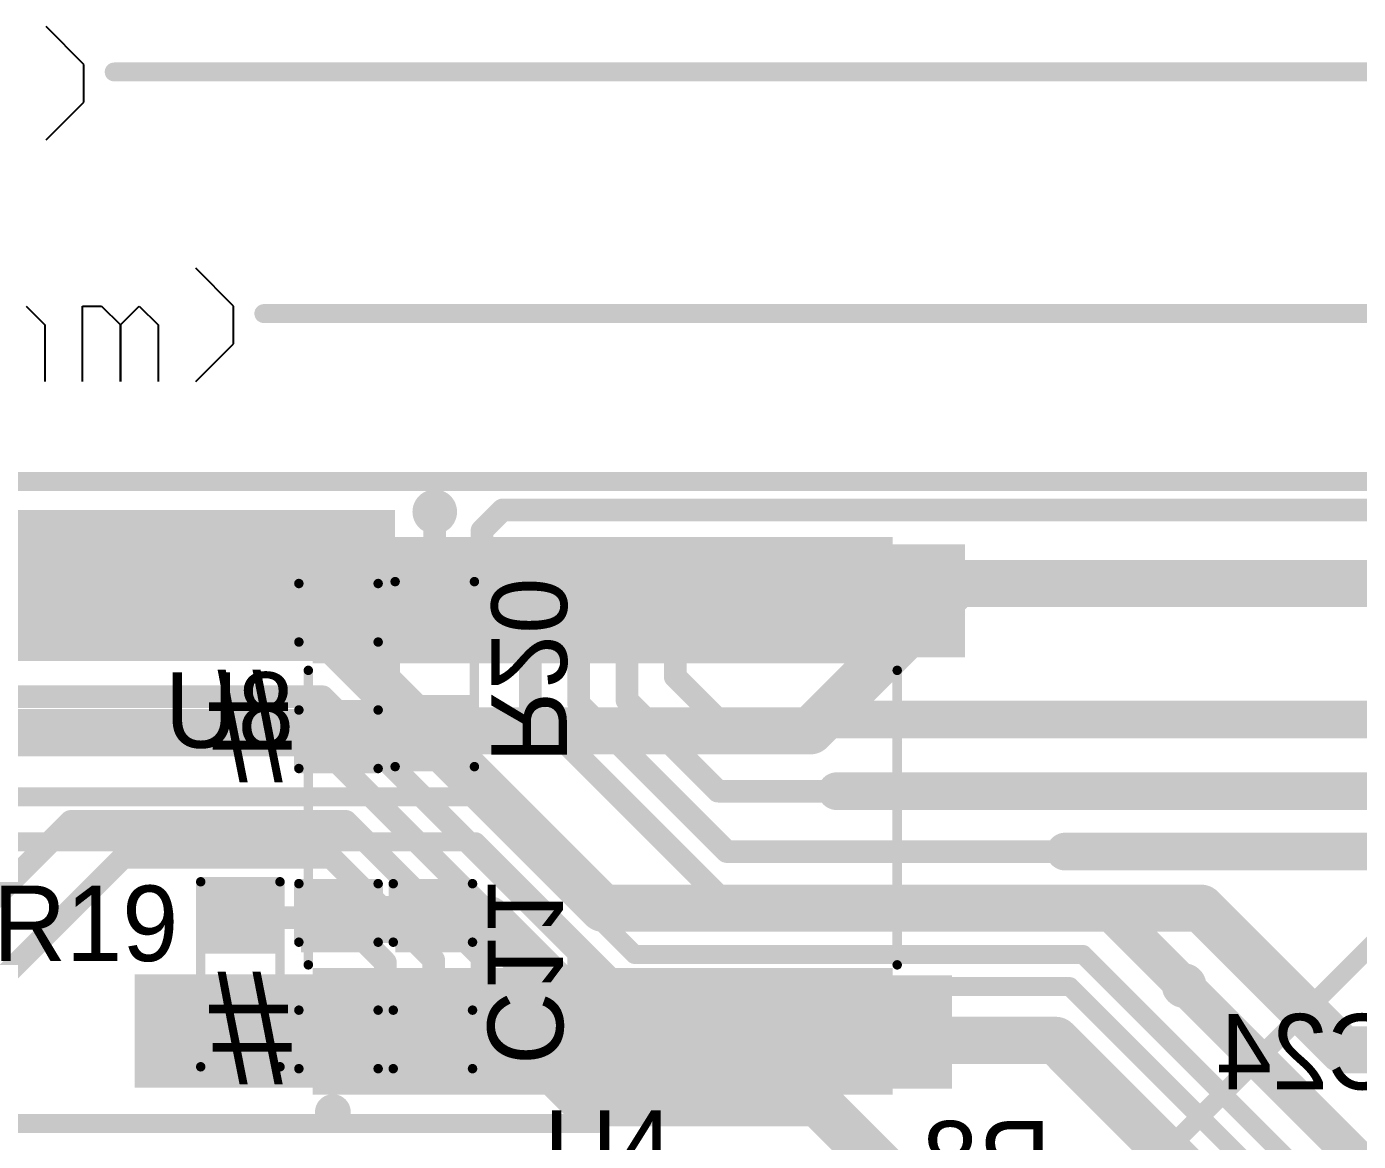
# Model space of a CAD drawing. Header units: millimetres. Extents: x 0.84 to 3.53, y 1.94 to 3.84.
# Drawn here: x 2.327 to 3.032, y 3.253 to 3.844 of the extents above; entities that cross this region are included whole.
import ezdxf

# ---------------------------------------------------------------- set-up
doc = ezdxf.new("R2010")
doc.units = ezdxf.units.MM
doc.header["$MEASUREMENT"] = 0
for name, color, linetype in [('BottomLayer', 5, 'Continuous'), ('BottomOverlay', 54, 'Continuous'), ('BottomPaste', 16, 'Continuous'), ('BottomSolder', 6, 'Continuous'), ('Mechanical1', 6, 'Continuous'), ('Mechanical2', 216, 'Continuous'), ('MultiLayer', 9, 'Continuous'), ('TopLayer', 1, 'Continuous'), ('TopOverlay', 2, 'Continuous'), ('TopPaste', 8, 'Continuous'), ('TopSolder', 216, 'Continuous'), ('ViaHoleLayer', 16, 'Continuous')]:
    doc.layers.add(name, color=color, linetype=linetype)

# ---------------------------------------------------------------- blocks, each defined once
blk = doc.blocks.new('24_TSSOP_32')
at = {"layer": 'TopLayer'}
for points in [[(-0.1437, 0.13189), (-0.08465, 0.13189), (-0.1437, 0.14961), (-0.08465, 0.14961)], [(0.08465, 0.13189), (0.1437, 0.13189), (0.08465, 0.14961), (0.1437, 0.14961)], [(-0.1437, 0.1063), (-0.08465, 0.1063), (-0.1437, 0.12402), (-0.08465, 0.12402)], [(0.08465, 0.1063), (0.1437, 0.1063), (0.08465, 0.12402), (0.1437, 0.12402)], [(-0.1437, 0.08071), (-0.08465, 0.08071), (-0.1437, 0.09843), (-0.08465, 0.09843)], [(0.08465, 0.08071), (0.1437, 0.08071), (0.08465, 0.09843), (0.1437, 0.09843)], [(-0.1437, 0.05512), (-0.08465, 0.05512), (-0.1437, 0.07283), (-0.08465, 0.07283)], [(0.08465, 0.05512), (0.1437, 0.05512), (0.08465, 0.07283), (0.1437, 0.07283)], [(-0.1437, 0.02953), (-0.08465, 0.02953), (-0.1437, 0.04724), (-0.08465, 0.04724)], [(0.08465, 0.02953), (0.1437, 0.02953), (0.08465, 0.04724), (0.1437, 0.04724)], [(-0.1437, 0.00394), (-0.08465, 0.00394), (-0.1437, 0.02165), (-0.08465, 0.02165)], [(0.08465, 0.00394), (0.1437, 0.00394), (0.08465, 0.02165), (0.1437, 0.02165)], [(-0.1437, -0.02165), (-0.08465, -0.02165), (-0.1437, -0.00394), (-0.08465, -0.00394)], [(0.08465, -0.02165), (0.1437, -0.02165), (0.08465, -0.00394), (0.1437, -0.00394)], [(-0.1437, -0.04724), (-0.08465, -0.04724), (-0.1437, -0.02953), (-0.08465, -0.02953)], [(0.08465, -0.04724), (0.1437, -0.04724), (0.08465, -0.02953), (0.1437, -0.02953)], [(-0.1437, -0.07283), (-0.08465, -0.07283), (-0.1437, -0.05512), (-0.08465, -0.05512)], [(0.08465, -0.07283), (0.1437, -0.07283), (0.08465, -0.05512), (0.1437, -0.05512)], [(-0.1437, -0.09843), (-0.08465, -0.09843), (-0.1437, -0.08071), (-0.08465, -0.08071)], [(0.08465, -0.09843), (0.1437, -0.09843), (0.08465, -0.08071), (0.1437, -0.08071)], [(-0.1437, -0.12402), (-0.08465, -0.12402), (-0.1437, -0.1063), (-0.08465, -0.1063)], [(0.08465, -0.12402), (0.1437, -0.12402), (0.08465, -0.1063), (0.1437, -0.1063)], [(-0.1437, -0.14961), (-0.08465, -0.14961), (-0.1437, -0.13189), (-0.08465, -0.13189)], [(0.08465, -0.14961), (0.1437, -0.14961), (0.08465, -0.13189), (0.1437, -0.13189)]]:
    blk.add_solid(points, dxfattribs=at)
at = {"layer": 'TopOverlay', "const_width": 0.005}
for points in [[(-0.079, 0.156), (0.077, 0.156)], [(-0.079, -0.156), (0.077, -0.156)]]:
    blk.add_lwpolyline(points, dxfattribs=at)
at = {"layer": 'TopOverlay'}
for points, const_width in [([(-0.08025, 0.156, 1), (-0.07775, 0.156, 1)], 0.0025), ([(0.07575, 0.156, 1), (0.07825, 0.156, 1)], 0.0025), ([(-0.15253, 0.143, 1), (-0.16147, 0.143, 1)], 0.01), ([(-0.16397, 0.143, 1), (-0.15897, 0.143, 1)], 0.005), ([(-0.15503, 0.143, 1), (-0.15003, 0.143, 1)], 0.005), ([(-0.08025, -0.156, 1), (-0.07775, -0.156, 1)], 0.0025), ([(0.07575, -0.156, 1), (0.07825, -0.156, 1)], 0.0025)]:
    blk.add_lwpolyline(points, format="xyb", close=True, dxfattribs=dict(at, const_width=const_width))
at = {"layer": 'TopPaste'}
for points in [[(-0.1437, 0.13189), (-0.08465, 0.13189), (-0.1437, 0.14961), (-0.08465, 0.14961)], [(0.08465, 0.13189), (0.1437, 0.13189), (0.08465, 0.14961), (0.1437, 0.14961)], [(-0.1437, 0.1063), (-0.08465, 0.1063), (-0.1437, 0.12402), (-0.08465, 0.12402)], [(0.08465, 0.1063), (0.1437, 0.1063), (0.08465, 0.12402), (0.1437, 0.12402)], [(-0.1437, 0.08071), (-0.08465, 0.08071), (-0.1437, 0.09843), (-0.08465, 0.09843)], [(0.08465, 0.08071), (0.1437, 0.08071), (0.08465, 0.09843), (0.1437, 0.09843)], [(-0.1437, 0.05512), (-0.08465, 0.05512), (-0.1437, 0.07283), (-0.08465, 0.07283)], [(0.08465, 0.05512), (0.1437, 0.05512), (0.08465, 0.07283), (0.1437, 0.07283)], [(-0.1437, 0.02953), (-0.08465, 0.02953), (-0.1437, 0.04724), (-0.08465, 0.04724)], [(0.08465, 0.02953), (0.1437, 0.02953), (0.08465, 0.04724), (0.1437, 0.04724)], [(-0.1437, 0.00394), (-0.08465, 0.00394), (-0.1437, 0.02165), (-0.08465, 0.02165)], [(0.08465, 0.00394), (0.1437, 0.00394), (0.08465, 0.02165), (0.1437, 0.02165)], [(-0.1437, -0.02165), (-0.08465, -0.02165), (-0.1437, -0.00394), (-0.08465, -0.00394)], [(0.08465, -0.02165), (0.1437, -0.02165), (0.08465, -0.00394), (0.1437, -0.00394)], [(-0.1437, -0.04724), (-0.08465, -0.04724), (-0.1437, -0.02953), (-0.08465, -0.02953)], [(0.08465, -0.04724), (0.1437, -0.04724), (0.08465, -0.02953), (0.1437, -0.02953)], [(-0.1437, -0.07283), (-0.08465, -0.07283), (-0.1437, -0.05512), (-0.08465, -0.05512)], [(0.08465, -0.07283), (0.1437, -0.07283), (0.08465, -0.05512), (0.1437, -0.05512)], [(-0.1437, -0.09843), (-0.08465, -0.09843), (-0.1437, -0.08071), (-0.08465, -0.08071)], [(0.08465, -0.09843), (0.1437, -0.09843), (0.08465, -0.08071), (0.1437, -0.08071)], [(-0.1437, -0.12402), (-0.08465, -0.12402), (-0.1437, -0.1063), (-0.08465, -0.1063)], [(0.08465, -0.12402), (0.1437, -0.12402), (0.08465, -0.1063), (0.1437, -0.1063)], [(-0.1437, -0.14961), (-0.08465, -0.14961), (-0.1437, -0.13189), (-0.08465, -0.13189)], [(0.08465, -0.14961), (0.1437, -0.14961), (0.08465, -0.13189), (0.1437, -0.13189)]]:
    blk.add_solid(points, dxfattribs=at)
at = {"layer": 'TopSolder'}
for points in [[(-0.1477, 0.12789), (-0.08065, 0.12789), (-0.1477, 0.15361), (-0.08065, 0.15361)], [(0.08065, 0.12789), (0.1477, 0.12789), (0.08065, 0.15361), (0.1477, 0.15361)], [(-0.1477, 0.1023), (-0.08065, 0.1023), (-0.1477, 0.12802), (-0.08065, 0.12802)], [(0.08065, 0.1023), (0.1477, 0.1023), (0.08065, 0.12802), (0.1477, 0.12802)], [(-0.1477, 0.07671), (-0.08065, 0.07671), (-0.1477, 0.10243), (-0.08065, 0.10243)], [(0.08065, 0.07671), (0.1477, 0.07671), (0.08065, 0.10243), (0.1477, 0.10243)], [(-0.1477, 0.05112), (-0.08065, 0.05112), (-0.1477, 0.07683), (-0.08065, 0.07683)], [(0.08065, 0.05112), (0.1477, 0.05112), (0.08065, 0.07683), (0.1477, 0.07683)], [(-0.1477, 0.02553), (-0.08065, 0.02553), (-0.1477, 0.05124), (-0.08065, 0.05124)], [(0.08065, 0.02553), (0.1477, 0.02553), (0.08065, 0.05124), (0.1477, 0.05124)], [(-0.1477, -0.00006), (-0.08065, -0.00006), (-0.1477, 0.02565), (-0.08065, 0.02565)], [(0.08065, -0.00006), (0.1477, -0.00006), (0.08065, 0.02565), (0.1477, 0.02565)], [(-0.1477, -0.02565), (-0.08065, -0.02565), (-0.1477, 0.00006), (-0.08065, 0.00006)], [(0.08065, -0.02565), (0.1477, -0.02565), (0.08065, 0.00006), (0.1477, 0.00006)], [(-0.1477, -0.05124), (-0.08065, -0.05124), (-0.1477, -0.02553), (-0.08065, -0.02553)], [(0.08065, -0.05124), (0.1477, -0.05124), (0.08065, -0.02553), (0.1477, -0.02553)], [(-0.1477, -0.07683), (-0.08065, -0.07683), (-0.1477, -0.05112), (-0.08065, -0.05112)], [(0.08065, -0.07683), (0.1477, -0.07683), (0.08065, -0.05112), (0.1477, -0.05112)], [(-0.1477, -0.10243), (-0.08065, -0.10243), (-0.1477, -0.07671), (-0.08065, -0.07671)], [(0.08065, -0.10243), (0.1477, -0.10243), (0.08065, -0.07671), (0.1477, -0.07671)], [(-0.1477, -0.12802), (-0.08065, -0.12802), (-0.1477, -0.1023), (-0.08065, -0.1023)], [(0.08065, -0.12802), (0.1477, -0.12802), (0.08065, -0.1023), (0.1477, -0.1023)], [(-0.1477, -0.15361), (-0.08065, -0.15361), (-0.1477, -0.12789), (-0.08065, -0.12789)], [(0.08065, -0.15361), (0.1477, -0.15361), (0.08065, -0.12789), (0.1477, -0.12789)]]:
    blk.add_solid(points, dxfattribs=at)
blk = doc.blocks.new('R__0603_B_40')
at = {"layer": 'BottomLayer'}
for points in [[(-0.015, -0.0175), (-0.015, 0.0175), (-0.045, -0.0175), (-0.045, 0.0175)], [(0.045, -0.0175), (0.045, 0.0175), (0.015, -0.0175), (0.015, 0.0175)]]:
    blk.add_solid(points, dxfattribs=at)
at = {"layer": 'BottomOverlay', "const_width": 0.005}
for points in [[(0.049, 0.021), (-0.049, 0.021)], [(-0.049, -0.021), (-0.049, 0.021)], [(0.049, -0.021), (0.049, 0.021)], [(0.049, -0.021), (-0.049, -0.021)]]:
    blk.add_lwpolyline(points, dxfattribs=at)
at = {"layer": 'BottomOverlay', "const_width": 0.0025}
for points in [[(-0.05025, 0.021, 1), (-0.04775, 0.021, 1)], [(-0.05025, 0.021, 1), (-0.04775, 0.021, 1)], [(0.04775, 0.021, 1), (0.05025, 0.021, 1)], [(0.04775, 0.021, 1), (0.05025, 0.021, 1)], [(-0.05025, -0.021, 1), (-0.04775, -0.021, 1)], [(-0.05025, -0.021, 1), (-0.04775, -0.021, 1)], [(0.04775, -0.021, 1), (0.05025, -0.021, 1)], [(0.04775, -0.021, 1), (0.05025, -0.021, 1)]]:
    blk.add_lwpolyline(points, format="xyb", close=True, dxfattribs=at)
at = {"layer": 'BottomPaste'}
for points in [[(-0.015, -0.0175), (-0.015, 0.0175), (-0.045, -0.0175), (-0.045, 0.0175)], [(0.045, -0.0175), (0.045, 0.0175), (0.015, -0.0175), (0.015, 0.0175)]]:
    blk.add_solid(points, dxfattribs=at)
at = {"layer": 'BottomSolder'}
for points in [[(-0.011, -0.0215), (-0.011, 0.0215), (-0.049, -0.0215), (-0.049, 0.0215)], [(0.049, -0.0215), (0.049, 0.0215), (0.011, -0.0215), (0.011, 0.0215)]]:
    blk.add_solid(points, dxfattribs=at)
blk = doc.blocks.new('R__0603_41')
at = {"layer": 'TopLayer'}
for points in [[(-0.045, 0.0175), (-0.045, -0.0175), (-0.015, 0.0175), (-0.015, -0.0175)], [(0.015, 0.0175), (0.015, -0.0175), (0.045, 0.0175), (0.045, -0.0175)]]:
    blk.add_solid(points, dxfattribs=at)
at = {"layer": 'TopOverlay', "const_width": 0.005}
for points in [[(-0.049, 0.021), (0.049, 0.021)], [(-0.049, 0.021), (-0.049, -0.021)], [(0.049, 0.021), (0.049, -0.021)], [(-0.049, -0.021), (0.049, -0.021)]]:
    blk.add_lwpolyline(points, dxfattribs=at)
at = {"layer": 'TopOverlay', "const_width": 0.0025}
for points in [[(-0.05025, 0.021, 1), (-0.04775, 0.021, 1)], [(-0.05025, 0.021, 1), (-0.04775, 0.021, 1)], [(0.04775, 0.021, 1), (0.05025, 0.021, 1)], [(0.04775, 0.021, 1), (0.05025, 0.021, 1)], [(-0.05025, -0.021, 1), (-0.04775, -0.021, 1)], [(-0.05025, -0.021, 1), (-0.04775, -0.021, 1)], [(0.04775, -0.021, 1), (0.05025, -0.021, 1)], [(0.04775, -0.021, 1), (0.05025, -0.021, 1)]]:
    blk.add_lwpolyline(points, format="xyb", close=True, dxfattribs=at)
at = {"layer": 'TopPaste'}
for points in [[(-0.045, 0.0175), (-0.045, -0.0175), (-0.015, 0.0175), (-0.015, -0.0175)], [(0.015, 0.0175), (0.015, -0.0175), (0.045, 0.0175), (0.045, -0.0175)]]:
    blk.add_solid(points, dxfattribs=at)
at = {"layer": 'TopSolder'}
for points in [[(-0.049, 0.0215), (-0.049, -0.0215), (-0.011, 0.0215), (-0.011, -0.0215)], [(0.011, 0.0215), (0.011, -0.0215), (0.049, 0.0215), (0.049, -0.0215)]]:
    blk.add_solid(points, dxfattribs=at)
blk = doc.blocks.new('C__0603_B_82')
at = {"layer": 'BottomLayer'}
for points in [[(-0.015, -0.0175), (-0.015, 0.0175), (-0.045, -0.0175), (-0.045, 0.0175)], [(0.045, -0.0175), (0.045, 0.0175), (0.015, -0.0175), (0.015, 0.0175)]]:
    blk.add_solid(points, dxfattribs=at)
at = {"layer": 'BottomOverlay', "const_width": 0.005}
for points in [[(-0.018, 0.021), (-0.049, 0.021)], [(-0.049, -0.021), (-0.049, 0.021)], [(0.049, 0.021), (0.018, 0.021)], [(0.049, -0.021), (0.049, 0.021)], [(-0.018, -0.021), (-0.049, -0.021)], [(0.049, -0.021), (0.018, -0.021)]]:
    blk.add_lwpolyline(points, dxfattribs=at)
at = {"layer": 'BottomOverlay', "const_width": 0.0025}
for points in [[(-0.05025, 0.021, 1), (-0.04775, 0.021, 1)], [(-0.05025, 0.021, 1), (-0.04775, 0.021, 1)], [(-0.01925, 0.021, 1), (-0.01675, 0.021, 1)], [(0.01675, 0.021, 1), (0.01925, 0.021, 1)], [(0.04775, 0.021, 1), (0.05025, 0.021, 1)], [(0.04775, 0.021, 1), (0.05025, 0.021, 1)], [(-0.05025, -0.021, 1), (-0.04775, -0.021, 1)], [(-0.05025, -0.021, 1), (-0.04775, -0.021, 1)], [(-0.01925, -0.021, 1), (-0.01675, -0.021, 1)], [(0.01675, -0.021, 1), (0.01925, -0.021, 1)], [(0.04775, -0.021, 1), (0.05025, -0.021, 1)], [(0.04775, -0.021, 1), (0.05025, -0.021, 1)]]:
    blk.add_lwpolyline(points, format="xyb", close=True, dxfattribs=at)
at = {"layer": 'BottomPaste'}
for points in [[(-0.015, -0.0175), (-0.015, 0.0175), (-0.045, -0.0175), (-0.045, 0.0175)], [(0.045, -0.0175), (0.045, 0.0175), (0.015, -0.0175), (0.015, 0.0175)]]:
    blk.add_solid(points, dxfattribs=at)
at = {"layer": 'BottomSolder'}
for points in [[(-0.01264, -0.01986), (-0.01264, 0.01986), (-0.04736, -0.01986), (-0.04736, 0.01986)], [(0.04736, -0.01986), (0.04736, 0.01986), (0.01264, -0.01986), (0.01264, 0.01986)]]:
    blk.add_solid(points, dxfattribs=at)
blk = doc.blocks.new('C__0603_B_83')
at = {"layer": 'BottomLayer'}
for points in [[(-0.015, -0.0175), (-0.015, 0.0175), (-0.045, -0.0175), (-0.045, 0.0175)], [(0.045, -0.0175), (0.045, 0.0175), (0.015, -0.0175), (0.015, 0.0175)]]:
    blk.add_solid(points, dxfattribs=at)
at = {"layer": 'BottomOverlay', "const_width": 0.005}
for points in [[(-0.049, 0.021), (-0.018, 0.021)], [(-0.049, 0.021), (-0.049, -0.021)], [(0.018, 0.021), (0.049, 0.021)], [(0.049, 0.021), (0.049, -0.021)], [(-0.049, -0.021), (-0.018, -0.021)], [(0.018, -0.021), (0.049, -0.021)]]:
    blk.add_lwpolyline(points, dxfattribs=at)
at = {"layer": 'BottomOverlay', "const_width": 0.0025}
for points in [[(-0.05025, 0.021, 1), (-0.04775, 0.021, 1)], [(-0.05025, 0.021, 1), (-0.04775, 0.021, 1)], [(-0.01925, 0.021, 1), (-0.01675, 0.021, 1)], [(0.01675, 0.021, 1), (0.01925, 0.021, 1)], [(0.04775, 0.021, 1), (0.05025, 0.021, 1)], [(0.04775, 0.021, 1), (0.05025, 0.021, 1)], [(-0.05025, -0.021, 1), (-0.04775, -0.021, 1)], [(-0.05025, -0.021, 1), (-0.04775, -0.021, 1)], [(-0.01925, -0.021, 1), (-0.01675, -0.021, 1)], [(0.01675, -0.021, 1), (0.01925, -0.021, 1)], [(0.04775, -0.021, 1), (0.05025, -0.021, 1)], [(0.04775, -0.021, 1), (0.05025, -0.021, 1)]]:
    blk.add_lwpolyline(points, format="xyb", close=True, dxfattribs=at)
at = {"layer": 'BottomPaste'}
for points in [[(-0.015, -0.0175), (-0.015, 0.0175), (-0.045, -0.0175), (-0.045, 0.0175)], [(0.045, -0.0175), (0.045, 0.0175), (0.015, -0.0175), (0.015, 0.0175)]]:
    blk.add_solid(points, dxfattribs=at)
at = {"layer": 'BottomSolder'}
for points in [[(-0.01264, -0.01986), (-0.01264, 0.01986), (-0.04736, -0.01986), (-0.04736, 0.01986)], [(0.04736, -0.01986), (0.04736, 0.01986), (0.01264, -0.01986), (0.01264, 0.01986)]]:
    blk.add_solid(points, dxfattribs=at)
blk = doc.blocks.new('C__0603_B_84')
at = {"layer": 'BottomLayer'}
for points in [[(-0.015, -0.0175), (-0.015, 0.0175), (-0.045, -0.0175), (-0.045, 0.0175)], [(0.045, -0.0175), (0.045, 0.0175), (0.015, -0.0175), (0.015, 0.0175)]]:
    blk.add_solid(points, dxfattribs=at)
at = {"layer": 'BottomOverlay', "const_width": 0.005}
for points in [[(-0.049, 0.021), (-0.018, 0.021)], [(-0.049, 0.021), (-0.049, -0.021)], [(0.018, 0.021), (0.049, 0.021)], [(0.049, 0.021), (0.049, -0.021)], [(-0.049, -0.021), (-0.018, -0.021)], [(0.018, -0.021), (0.049, -0.021)]]:
    blk.add_lwpolyline(points, dxfattribs=at)
at = {"layer": 'BottomOverlay', "const_width": 0.0025}
for points in [[(-0.05025, 0.021, 1), (-0.04775, 0.021, 1)], [(-0.05025, 0.021, 1), (-0.04775, 0.021, 1)], [(-0.01925, 0.021, 1), (-0.01675, 0.021, 1)], [(0.01675, 0.021, 1), (0.01925, 0.021, 1)], [(0.04775, 0.021, 1), (0.05025, 0.021, 1)], [(0.04775, 0.021, 1), (0.05025, 0.021, 1)], [(-0.05025, -0.021, 1), (-0.04775, -0.021, 1)], [(-0.05025, -0.021, 1), (-0.04775, -0.021, 1)], [(-0.01925, -0.021, 1), (-0.01675, -0.021, 1)], [(0.01675, -0.021, 1), (0.01925, -0.021, 1)], [(0.04775, -0.021, 1), (0.05025, -0.021, 1)], [(0.04775, -0.021, 1), (0.05025, -0.021, 1)]]:
    blk.add_lwpolyline(points, format="xyb", close=True, dxfattribs=at)
at = {"layer": 'BottomPaste'}
for points in [[(-0.015, -0.0175), (-0.015, 0.0175), (-0.045, -0.0175), (-0.045, 0.0175)], [(0.045, -0.0175), (0.045, 0.0175), (0.015, -0.0175), (0.015, 0.0175)]]:
    blk.add_solid(points, dxfattribs=at)
at = {"layer": 'BottomSolder'}
for points in [[(-0.01264, -0.01986), (-0.01264, 0.01986), (-0.04736, -0.01986), (-0.04736, 0.01986)], [(0.04736, -0.01986), (0.04736, 0.01986), (0.01264, -0.01986), (0.01264, 0.01986)]]:
    blk.add_solid(points, dxfattribs=at)

msp = doc.modelspace()

# ---------------------------------------------------------------- linework, layer by layer
at = {"layer": 'BottomLayer'}
for points, const_width in [([(2.53709, 3.587, 1), (2.54891, 3.587, 1)], 0.01181), ([(2.54, 3.587, 1), (2.546, 3.587, 1)], 0.006), ([(2.81375, 3.549, 1), (2.82625, 3.549, 1)], 0.0125), ([(2.81375, 3.549, 1), (2.82625, 3.549, 1)], 0.0125), ([(2.80475, 3.54, 1), (2.81725, 3.54, 1)], 0.0125), ([(2.80475, 3.54, 1), (2.81725, 3.54, 1)], 0.0125), ([(2.80509, 3.54, 1), (2.81691, 3.54, 1)], 0.01181), ([(2.43775, 3.53, 1), (2.45025, 3.53, 1)], 0.0125), ([(2.48575, 3.53, 1), (2.49825, 3.53, 1)], 0.0125), ([(2.43809, 3.53, 1), (2.44991, 3.53, 1)], 0.01181), ([(2.54, 3.531, 1), (2.546, 3.531, 1)], 0.006), ([(2.54, 3.531, 1), (2.546, 3.531, 1)], 0.006), ([(2.54, 3.53, 1), (2.546, 3.53, 1)], 0.006), ([(2.54, 3.53, 1), (2.546, 3.53, 1)], 0.006), ([(2.541, 3.529, 1), (2.547, 3.529, 1)], 0.006), ([(2.48575, 3.47, 1), (2.49825, 3.47, 1)], 0.0125), ([(2.48575, 3.47, 1), (2.49825, 3.47, 1)], 0.0125), ([(2.53575, 3.47, 1), (2.54825, 3.47, 1)], 0.0125), ([(2.53575, 3.47, 1), (2.54825, 3.47, 1)], 0.0125), ([(2.53675, 3.471, 1), (2.54925, 3.471, 1)], 0.0125), ([(2.53675, 3.471, 1), (2.54925, 3.471, 1)], 0.0125), ([(2.73575, 3.471, 1), (2.74825, 3.471, 1)], 0.0125), ([(2.73575, 3.471, 1), (2.74825, 3.471, 1)], 0.0125), ([(2.56285, 3.436, 1), (2.56785, 3.436, 1)], 0.005), ([(2.56285, 3.436, 1), (2.56785, 3.436, 1)], 0.005), ([(2.56231, 3.41219, 1), (2.56731, 3.41219, 1)], 0.005), ([(2.56231, 3.41219, 1), (2.56731, 3.41219, 1)], 0.005), ([(2.65275, 3.377, 1), (2.66525, 3.377, 1)], 0.0125), ([(2.65309, 3.377, 1), (2.66491, 3.377, 1)], 0.01181), ([(2.94275, 3.377, 1), (2.95525, 3.377, 1)], 0.0125), ([(2.94275, 3.377, 1), (2.95525, 3.377, 1)], 0.0125), ([(2.48575, 3.371, 1), (2.49825, 3.371, 1)], 0.0125), ([(2.53575, 3.371, 1), (2.54825, 3.371, 1)], 0.0125), ([(2.53575, 3.371, 1), (2.54825, 3.371, 1)], 0.0125), ([(2.5651, 3.371, 1), (2.5776, 3.371, 1)], 0.0125), ([(2.5651, 3.371, 1), (2.5776, 3.371, 1)], 0.0125), ([(2.64635, 3.3525, 1), (2.65135, 3.3525, 1)], 0.005), ([(2.64635, 3.3525, 1), (2.65135, 3.3525, 1)], 0.005), ([(2.884, 3.3525, 1), (2.889, 3.3525, 1)], 0.005), ([(2.884, 3.3525, 1), (2.889, 3.3525, 1)], 0.005), ([(2.93409, 3.336, 1), (2.94591, 3.336, 1)], 0.01181), ([(2.935, 3.336, 1), (2.945, 3.336, 1)], 0.01), ([(2.639, 3.3355, 1), (2.644, 3.3355, 1)], 0.005), ([(2.639, 3.3355, 1), (2.644, 3.3355, 1)], 0.005), ([(2.87696, 3.3355, 1), (2.88196, 3.3355, 1)], 0.005), ([(2.87696, 3.3355, 1), (2.88196, 3.3355, 1)], 0.005), ([(2.39175, 3.311, 1), (2.40425, 3.311, 1)], 0.0125), ([(2.48575, 3.311, 1), (2.49825, 3.311, 1)], 0.0125), ([(2.48575, 3.311, 1), (2.49825, 3.311, 1)], 0.0125), ([(2.53575, 3.311, 1), (2.54825, 3.311, 1)], 0.0125), ([(2.53575, 3.311, 1), (2.54825, 3.311, 1)], 0.0125), ([(2.57985, 3.311, 1), (2.59235, 3.311, 1)], 0.0125), ([(2.57985, 3.311, 1), (2.59235, 3.311, 1)], 0.0125), ([(2.39209, 3.311, 1), (2.40391, 3.311, 1)], 0.01181), ([(2.6291, 3.307, 1), (2.6416, 3.307, 1)], 0.0125), ([(2.6291, 3.307, 1), (2.6416, 3.307, 1)], 0.0125), ([(2.79775, 3.307, 1), (2.81025, 3.307, 1)], 0.0125), ([(2.79775, 3.307, 1), (2.81025, 3.307, 1)], 0.0125), ([(2.79809, 3.307, 1), (2.80991, 3.307, 1)], 0.01181), ([(2.86575, 3.307, 1), (2.87825, 3.307, 1)], 0.0125), ([(2.86575, 3.307, 1), (2.87825, 3.307, 1)], 0.0125), ([(3.01775, 3.302, 1), (3.03025, 3.302, 1)], 0.0125), ([(3.01775, 3.302, 1), (3.03025, 3.302, 1)], 0.0125), ([(2.61685, 3.274, 1), (2.62935, 3.274, 1)], 0.0125), ([(2.61685, 3.274, 1), (2.62935, 3.274, 1)], 0.0125), ([(2.73975, 3.274, 1), (2.75225, 3.274, 1)], 0.0125), ([(2.73975, 3.274, 1), (2.75225, 3.274, 1)], 0.0125)]:
    msp.add_lwpolyline(points, format="xyb", close=True, dxfattribs=dict(at, const_width=const_width))
for points, const_width in [([(2.543, 3.531), (2.543, 3.587)], 0.012), ([(2.811, 3.54), (2.82, 3.549)], 0.025), ([(2.82, 3.549), (3.249, 3.549)], 0.025), ([(2.742, 3.471), (2.811, 3.54)], 0.025), ([(2.444, 3.53), (2.492, 3.53)], 0.025), ([(2.543, 3.53), (2.543, 3.531)], 0.012), ([(2.543, 3.53), (2.544, 3.529)], 0.012), ([(2.009, 3.47), (2.492, 3.47)], 0.025), ([(2.492, 3.47), (2.542, 3.47)], 0.025), ([(2.542, 3.47), (2.543, 3.471)], 0.025), ([(2.543, 3.471), (2.742, 3.471)], 0.025), ([(2.199, 3.436), (2.56535, 3.436)], 0.01), ([(2.56535, 3.436), (2.64885, 3.3525)], 0.01), ([(2.134, 3.41219), (2.56481, 3.41219)], 0.01), ([(2.56481, 3.41219), (2.6415, 3.3355)], 0.01), ([(2.659, 3.377), (2.949, 3.377)], 0.025), ([(2.949, 3.377), (3.024, 3.302)], 0.025), ([(2.492, 3.371), (2.542, 3.371)], 0.025), ([(2.542, 3.371), (2.57135, 3.371)], 0.025), ([(2.57135, 3.371), (2.63535, 3.307)], 0.025), ([(2.64885, 3.3525), (2.8865, 3.3525)], 0.01), ([(2.8865, 3.3525), (3.075, 3.164)], 0.01), ([(2.94, 3.336), (3.143, 3.133)], 0.02), ([(2.6415, 3.3355), (2.87946, 3.3355)], 0.01), ([(2.87946, 3.3355), (3.058, 3.15696)], 0.01), ([(2.398, 3.311), (2.492, 3.311)], 0.025), ([(2.492, 3.311), (2.542, 3.311)], 0.025), ([(2.542, 3.311), (2.5861, 3.311)], 0.025), ([(2.5861, 3.311), (2.6231, 3.274)], 0.025), ([(2.63535, 3.307), (2.804, 3.307)], 0.025), ([(2.804, 3.307), (2.872, 3.307)], 0.025), ([(2.872, 3.307), (2.957, 3.222)], 0.025), ([(3.024, 3.302), (3.084, 3.302)], 0.025), ([(2.6231, 3.274), (2.746, 3.274)], 0.025), ([(2.746, 3.274), (2.79151, 3.22849)], 0.025)]:
    msp.add_lwpolyline(points, dxfattribs=dict(at, const_width=const_width))
at = {"layer": 'BottomSolder', "const_width": 0.00991}
for points in [[(2.53805, 3.587, 1), (2.54795, 3.587, 1)], [(2.80605, 3.54, 1), (2.81595, 3.54, 1)], [(2.43905, 3.53, 1), (2.44895, 3.53, 1)], [(2.65405, 3.377, 1), (2.66395, 3.377, 1)], [(2.93505, 3.336, 1), (2.94495, 3.336, 1)], [(2.39305, 3.311, 1), (2.40295, 3.311, 1)], [(2.79905, 3.307, 1), (2.80895, 3.307, 1)]]:
    msp.add_lwpolyline(points, format="xyb", close=True, dxfattribs=at)
at = {"layer": 'Mechanical1'}
for p, q in [((2.35714, 3.824), (2.33715, 3.84399)), ((2.35714, 3.804), (2.35714, 3.824)), ((2.33715, 3.78401), (2.35714, 3.804)), ((2.43641, 3.696), (2.41642, 3.71599)), ((2.32645, 3.696), (2.33644, 3.686)), ((2.35644, 3.65601), (2.35644, 3.696)), ((2.35644, 3.696), (2.36644, 3.696)), ((2.36644, 3.696), (2.37643, 3.686)), ((2.37643, 3.686), (2.38643, 3.696)), ((2.38643, 3.696), (2.39643, 3.686)), ((2.43641, 3.676), (2.43641, 3.696)), ((2.33644, 3.686), (2.33644, 3.65601)), ((2.37643, 3.686), (2.37643, 3.65601)), ((2.37643, 3.65601), (2.37643, 3.686)), ((2.39643, 3.686), (2.39643, 3.65601)), ((2.41642, 3.65601), (2.43641, 3.676))]:
    msp.add_line(p, q, dxfattribs=at)
at = {"layer": 'Mechanical1', "const_width": 0.01}
for points in [[(2.37314, 3.82), (3.364, 3.82)], [(2.45241, 3.692), (3.364, 3.692)]]:
    msp.add_lwpolyline(points, dxfattribs=at)
at = {"layer": 'Mechanical1', "const_width": 0.005}
for points in [[(2.37064, 3.82, 1), (2.37564, 3.82, 1)], [(2.44991, 3.692, 1), (2.45491, 3.692, 1)]]:
    msp.add_lwpolyline(points, format="xyb", close=True, dxfattribs=at)
at = {"layer": 'Mechanical2', "const_width": 0.01}
msp.add_lwpolyline([(1.001, 3.603), (3.364, 3.603)], dxfattribs=at)
at = {"layer": 'MultiLayer', "const_width": 0.01181}
for points in [[(2.53709, 3.587, 1), (2.54891, 3.587, 1)], [(2.80509, 3.54, 1), (2.81691, 3.54, 1)], [(2.43809, 3.53, 1), (2.44991, 3.53, 1)], [(2.65309, 3.377, 1), (2.66491, 3.377, 1)], [(2.93409, 3.336, 1), (2.94591, 3.336, 1)], [(2.39209, 3.311, 1), (2.40391, 3.311, 1)], [(2.79809, 3.307, 1), (2.80991, 3.307, 1)]]:
    msp.add_lwpolyline(points, format="xyb", close=True, dxfattribs=at)
at = {"layer": 'TopLayer'}
for points, const_width in [([(2.53709, 3.587, 1), (2.54891, 3.587, 1)], 0.01181), ([(2.54, 3.587, 1), (2.546, 3.587, 1)], 0.006), ([(2.576, 3.588, 1), (2.582, 3.588, 1)], 0.006), ([(2.576, 3.588, 1), (2.582, 3.588, 1)], 0.006), ([(2.56502, 3.57702, 1), (2.57102, 3.57702, 1)], 0.006), ([(2.56502, 3.57702, 1), (2.57102, 3.57702, 1)], 0.006), ([(2.485, 3.54017, 1), (2.4975, 3.54017, 1)], 0.0125), ([(2.80509, 3.54, 1), (2.81691, 3.54, 1)], 0.01181), ([(2.54, 3.542, 1), (2.546, 3.542, 1)], 0.006), ([(2.56502, 3.54017, 1), (2.57102, 3.54017, 1)], 0.006), ([(2.59061, 3.54017, 1), (2.59661, 3.54017, 1)], 0.006), ([(2.6162, 3.54017, 1), (2.6222, 3.54017, 1)], 0.006), ([(2.6418, 3.54017, 1), (2.6478, 3.54017, 1)], 0.006), ([(2.66739, 3.54017, 1), (2.67339, 3.54017, 1)], 0.006), ([(2.43809, 3.53, 1), (2.44991, 3.53, 1)], 0.01181), ([(2.485, 3.51775, 1), (2.4975, 3.51775, 1)], 0.0125), ([(2.485, 3.51775, 1), (2.4975, 3.51775, 1)], 0.0125), ([(2.66739, 3.49961, 1), (2.67339, 3.49961, 1)], 0.006), ([(2.66739, 3.49961, 1), (2.67339, 3.49961, 1)], 0.006), ([(2.48061, 3.489, 1), (2.48661, 3.489, 1)], 0.006), ([(2.48061, 3.489, 1), (2.48661, 3.489, 1)], 0.006), ([(2.6418, 3.4872, 1), (2.6478, 3.4872, 1)], 0.006), ([(2.6418, 3.4872, 1), (2.6478, 3.4872, 1)], 0.006), ([(2.59061, 3.48339, 1), (2.59661, 3.48339, 1)], 0.006), ([(2.59061, 3.48339, 1), (2.59661, 3.48339, 1)], 0.006), ([(2.6162, 3.48554, 1), (2.6222, 3.48554, 1)], 0.006), ([(2.6162, 3.48554, 1), (2.6222, 3.48554, 1)], 0.006), ([(2.744, 3.477, 1), (2.754, 3.477, 1)], 0.01), ([(2.69, 3.477, 1), (2.696, 3.477, 1)], 0.006), ([(2.69, 3.477, 1), (2.696, 3.477, 1)], 0.006), ([(2.746, 3.477, 1), (2.752, 3.477, 1)], 0.006), ([(2.47274, 3.47, 1), (2.47874, 3.47, 1)], 0.006), ([(2.47274, 3.47, 1), (2.47874, 3.47, 1)], 0.006), ([(2.69, 3.439, 1), (2.696, 3.439, 1)], 0.006), ([(2.69, 3.439, 1), (2.696, 3.439, 1)], 0.006), ([(2.751, 3.439, 1), (2.761, 3.439, 1)], 0.01), ([(2.753, 3.439, 1), (2.759, 3.439, 1)], 0.006), ([(2.34713, 3.423, 1), (2.35313, 3.423, 1)], 0.006), ([(2.34713, 3.423, 1), (2.35313, 3.423, 1)], 0.006), ([(2.49287, 3.423, 1), (2.49887, 3.423, 1)], 0.006), ([(2.49287, 3.423, 1), (2.49887, 3.423, 1)], 0.006), ([(2.872, 3.407, 1), (2.882, 3.407, 1)], 0.01), ([(2.375, 3.404, 1), (2.381, 3.404, 1)], 0.006), ([(2.375, 3.404, 1), (2.381, 3.404, 1)], 0.006), ([(2.485, 3.404, 1), (2.491, 3.404, 1)], 0.006), ([(2.485, 3.404, 1), (2.491, 3.404, 1)], 0.006), ([(2.69474, 3.407, 1), (2.70074, 3.407, 1)], 0.006), ([(2.69474, 3.407, 1), (2.70074, 3.407, 1)], 0.006), ([(2.874, 3.407, 1), (2.88, 3.407, 1)], 0.006), ([(2.62575, 3.377, 1), (2.63825, 3.377, 1)], 0.0125), ([(2.62575, 3.377, 1), (2.63825, 3.377, 1)], 0.0125), ([(2.65275, 3.377, 1), (2.66525, 3.377, 1)], 0.0125), ([(2.65309, 3.377, 1), (2.66491, 3.377, 1)], 0.01181), ([(2.698, 3.376, 1), (2.704, 3.376, 1)], 0.006), ([(2.698, 3.376, 1), (2.704, 3.376, 1)], 0.006), ([(2.76, 3.376, 1), (2.77, 3.376, 1)], 0.01), ([(2.762, 3.376, 1), (2.768, 3.376, 1)], 0.006), ([(2.895, 3.376, 1), (2.905, 3.376, 1)], 0.01), ([(2.895, 3.376, 1), (2.905, 3.376, 1)], 0.01), ([(2.437, 3.372, 1), (2.443, 3.372, 1)], 0.006), ([(2.49013, 3.372, 1), (2.49613, 3.372, 1)], 0.006), ([(2.49013, 3.372, 1), (2.49613, 3.372, 1)], 0.006), ([(2.6162, 3.35341, 1), (2.6222, 3.35341, 1)], 0.006), ([(2.6162, 3.35341, 1), (2.6222, 3.35341, 1)], 0.006), ([(2.51384, 3.34829, 1), (2.51984, 3.34829, 1)], 0.006), ([(2.51384, 3.34829, 1), (2.51984, 3.34829, 1)], 0.006), ([(2.53943, 3.34957, 1), (2.54543, 3.34957, 1)], 0.006), ([(2.53943, 3.34957, 1), (2.54543, 3.34957, 1)], 0.006), ([(2.56502, 3.35085, 1), (2.57102, 3.35085, 1)], 0.006), ([(2.56502, 3.35085, 1), (2.57102, 3.35085, 1)], 0.006), ([(2.59061, 3.35213, 1), (2.59661, 3.35213, 1)], 0.006), ([(2.59061, 3.35213, 1), (2.59661, 3.35213, 1)], 0.006), ([(2.93409, 3.336, 1), (2.94591, 3.336, 1)], 0.01181), ([(2.935, 3.336, 1), (2.945, 3.336, 1)], 0.01), ([(2.39209, 3.311, 1), (2.40391, 3.311, 1)], 0.01181), ([(2.51384, 3.31183, 1), (2.51984, 3.31183, 1)], 0.006), ([(2.53943, 3.31183, 1), (2.54543, 3.31183, 1)], 0.006), ([(2.56502, 3.31183, 1), (2.57102, 3.31183, 1)], 0.006), ([(2.59061, 3.31183, 1), (2.59661, 3.31183, 1)], 0.006), ([(2.6162, 3.31183, 1), (2.6222, 3.31183, 1)], 0.006), ([(2.6423, 3.31183, 1), (2.6473, 3.31183, 1)], 0.005), ([(2.79809, 3.307, 1), (2.80991, 3.307, 1)], 0.01181), ([(2.6423, 3.2778, 1), (2.6473, 3.2778, 1)], 0.005), ([(2.6423, 3.2778, 1), (2.6473, 3.2778, 1)], 0.005), ([(2.6275, 3.263, 1), (2.6325, 3.263, 1)], 0.005), ([(2.6275, 3.263, 1), (2.6325, 3.263, 1)], 0.005)]:
    msp.add_lwpolyline(points, format="xyb", close=True, dxfattribs=dict(at, const_width=const_width))
for points, const_width in [([(2.543, 3.542), (2.543, 3.587)], 0.012), ([(2.56802, 3.57702), (2.579, 3.588)], 0.012), ([(2.579, 3.588), (3.11, 3.588)], 0.012), ([(2.56802, 3.54017), (2.56802, 3.57702)], 0.012), ([(2.49125, 3.51775), (2.49125, 3.54017)], 0.025), ([(2.59361, 3.48339), (2.59361, 3.54017)], 0.012), ([(2.6192, 3.48554), (2.6192, 3.54017)], 0.012), ([(2.6448, 3.4872), (2.6448, 3.54017)], 0.012), ([(2.67039, 3.49961), (2.67039, 3.54017)], 0.012), ([(2.49125, 3.51775), (2.632, 3.377)], 0.025), ([(2.67039, 3.49961), (2.693, 3.477)], 0.012), ([(1.987, 3.489), (2.48361, 3.489)], 0.012), ([(2.48361, 3.489), (2.6192, 3.35341)], 0.012), ([(2.6448, 3.4872), (2.693, 3.439)], 0.012), ([(2.59361, 3.48339), (2.701, 3.376)], 0.012), ([(2.6192, 3.48554), (2.69774, 3.407)], 0.012), ([(2.749, 3.477), (3.07018, 3.477)], 0.02), ([(2.693, 3.477), (2.749, 3.477)], 0.012), ([(1.995, 3.47), (2.47574, 3.47)], 0.012), ([(2.47574, 3.47), (2.59361, 3.35213)], 0.012), ([(2.693, 3.439), (2.756, 3.439)], 0.012), ([(2.756, 3.439), (3.068, 3.439)], 0.02), ([(2.263, 3.33587), (2.35013, 3.423)], 0.012), ([(2.35013, 3.423), (2.49587, 3.423)], 0.012), ([(2.49587, 3.423), (2.56802, 3.35085)], 0.012), ([(2.877, 3.407), (3.06182, 3.407)], 0.02), ([(2.303, 3.329), (2.378, 3.404)], 0.012), ([(2.378, 3.404), (2.488, 3.404)], 0.012), ([(2.488, 3.404), (2.54243, 3.34957)], 0.012), ([(2.69774, 3.407), (2.877, 3.407)], 0.012), ([(2.632, 3.377), (2.659, 3.377)], 0.025), ([(2.701, 3.376), (2.765, 3.376)], 0.012), ([(2.765, 3.376), (2.9, 3.376)], 0.02), ([(2.9, 3.376), (2.94, 3.336)], 0.02), ([(2.44, 3.372), (2.49313, 3.372)], 0.012), ([(2.49313, 3.372), (2.51684, 3.34829)], 0.012), ([(2.926, 3.244), (3.0466, 3.3646)], 0.01), ([(2.6192, 3.31183), (2.6192, 3.35341)], 0.012), ([(2.51684, 3.31183), (2.51684, 3.34829)], 0.012), ([(2.54243, 3.31183), (2.54243, 3.34957)], 0.012), ([(2.56802, 3.31183), (2.56802, 3.35085)], 0.012), ([(2.59361, 3.31183), (2.59361, 3.35213)], 0.012), ([(2.6448, 3.2778), (2.6448, 3.31183)], 0.01), ([(2.63, 3.263), (2.6448, 3.2778)], 0.01), ([(2.163, 3.263), (2.63, 3.263)], 0.01)]:
    msp.add_lwpolyline(points, dxfattribs=dict(at, const_width=const_width))
for points in [[(2.522, 3.508), (2.522, 3.588), (1.777, 3.508), (1.777, 3.588)], [(2.824, 3.56983), (2.76325, 3.56983), (2.824, 3.50983), (2.76325, 3.50983)], [(2.384, 3.282), (2.498, 3.282), (2.384, 3.342), (2.498, 3.342)], [(2.817, 3.34148), (2.73766, 3.34148), (2.817, 3.28148), (2.73766, 3.28148)]]:
    msp.add_solid(points, dxfattribs=at)
at = {"layer": 'TopSolder', "const_width": 0.00991}
for points in [[(2.53805, 3.587, 1), (2.54795, 3.587, 1)], [(2.80605, 3.54, 1), (2.81595, 3.54, 1)], [(2.43905, 3.53, 1), (2.44895, 3.53, 1)], [(2.65405, 3.377, 1), (2.66395, 3.377, 1)], [(2.93505, 3.336, 1), (2.94495, 3.336, 1)], [(2.39305, 3.311, 1), (2.40295, 3.311, 1)], [(2.79905, 3.307, 1), (2.80895, 3.307, 1)]]:
    msp.add_lwpolyline(points, format="xyb", close=True, dxfattribs=at)
at = {"layer": 'ViaHoleLayer', "const_width": 0.00591}
for points in [[(2.54005, 3.587, 1), (2.54595, 3.587, 1)], [(2.80805, 3.54, 1), (2.81395, 3.54, 1)], [(2.44105, 3.53, 1), (2.44695, 3.53, 1)], [(2.65605, 3.377, 1), (2.66195, 3.377, 1)], [(2.93705, 3.336, 1), (2.94295, 3.336, 1)], [(2.39505, 3.311, 1), (2.40095, 3.311, 1)], [(2.80105, 3.307, 1), (2.80695, 3.307, 1)]]:
    msp.add_lwpolyline(points, format="xyb", close=True, dxfattribs=at)

# ---------------------------------------------------------------- block references
for name, p, rotation in [('24_TSSOP_32', (2.632, 3.426), 90), ('C__0603_B_82', (2.492, 3.5), 270), ('R__0603_B_40', (2.543, 3.501), 270), ('R__0603_41', (2.44, 3.342), 90), ('C__0603_B_84', (2.492, 3.341), 90), ('C__0603_B_83', (2.542, 3.341), 90)]:
    msp.add_blockref(name, p, dxfattribs=dict(rotation=rotation))

# ---------------------------------------------------------------- texts
at = {"layer": 'BottomOverlay', "text_generation_flag": 2}
for s, height, rotation, p in [('R20', 0.04, 270, (2.573, 3.454)), ('#', 0.06, 180, (2.423, 3.50336)), ('C11', 0.04, 270, (2.571, 3.294)), ('#', 0.06, 180, (2.423, 3.34336))]:
    msp.add_text(s, height=height, rotation=rotation, dxfattribs=at).set_placement(p)
for s, p in [('C24', (3.055, 3.281)), ('R8', (2.86951, 3.22427))]:
    msp.add_text(s, height=0.04, dxfattribs=at).set_placement(p)
at = {"layer": 'TopOverlay'}
for s, p in [('U8', (2.4, 3.462)), ('R19', (2.309, 3.349)), ('U4', (2.601, 3.23))]:
    msp.add_text(s, height=0.04, dxfattribs=at).set_placement(p)

doc.saveas('drawing.dxf')
